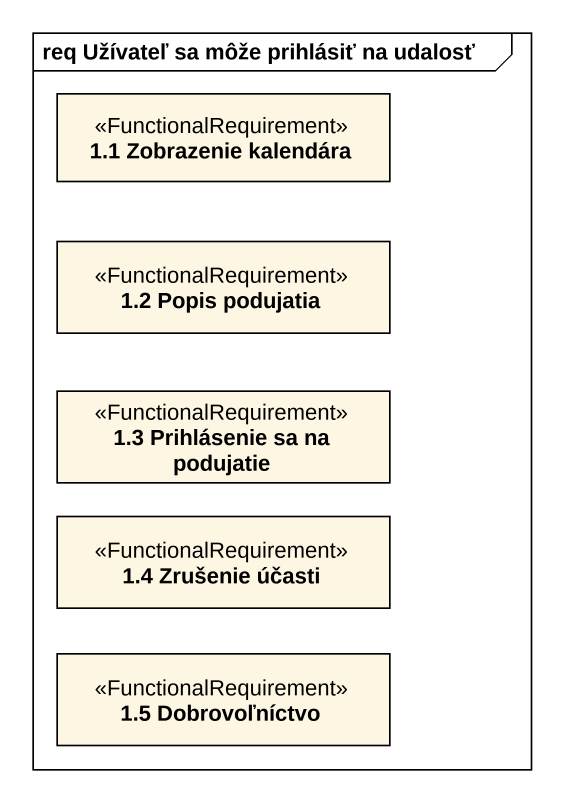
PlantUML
@startuml
mainframe req Užívateľ sa môže prihlásiť na udalosť
hide circle
hide empty members
class "1.1 Zobrazenie kalendára" as r1_1_Zobrazenie_kalendára <<FunctionalRequirement>>
class "1.2 Popis podujatia" as r1_2_Popis_podujatia <<FunctionalRequirement>>
class "1.3 Prihlásenie sa na podujatie" as r1_3_Prihlásenie_sa_na <<FunctionalRequirement>>
class "1.4 Zrušenie účasti" as r1_4_Zrušenie_účasti <<FunctionalRequirement>>
class "1.5 Dobrovoľníctvo" as r1_5_Dobrovoľníctvo <<FunctionalRequirement>>
@enduml
